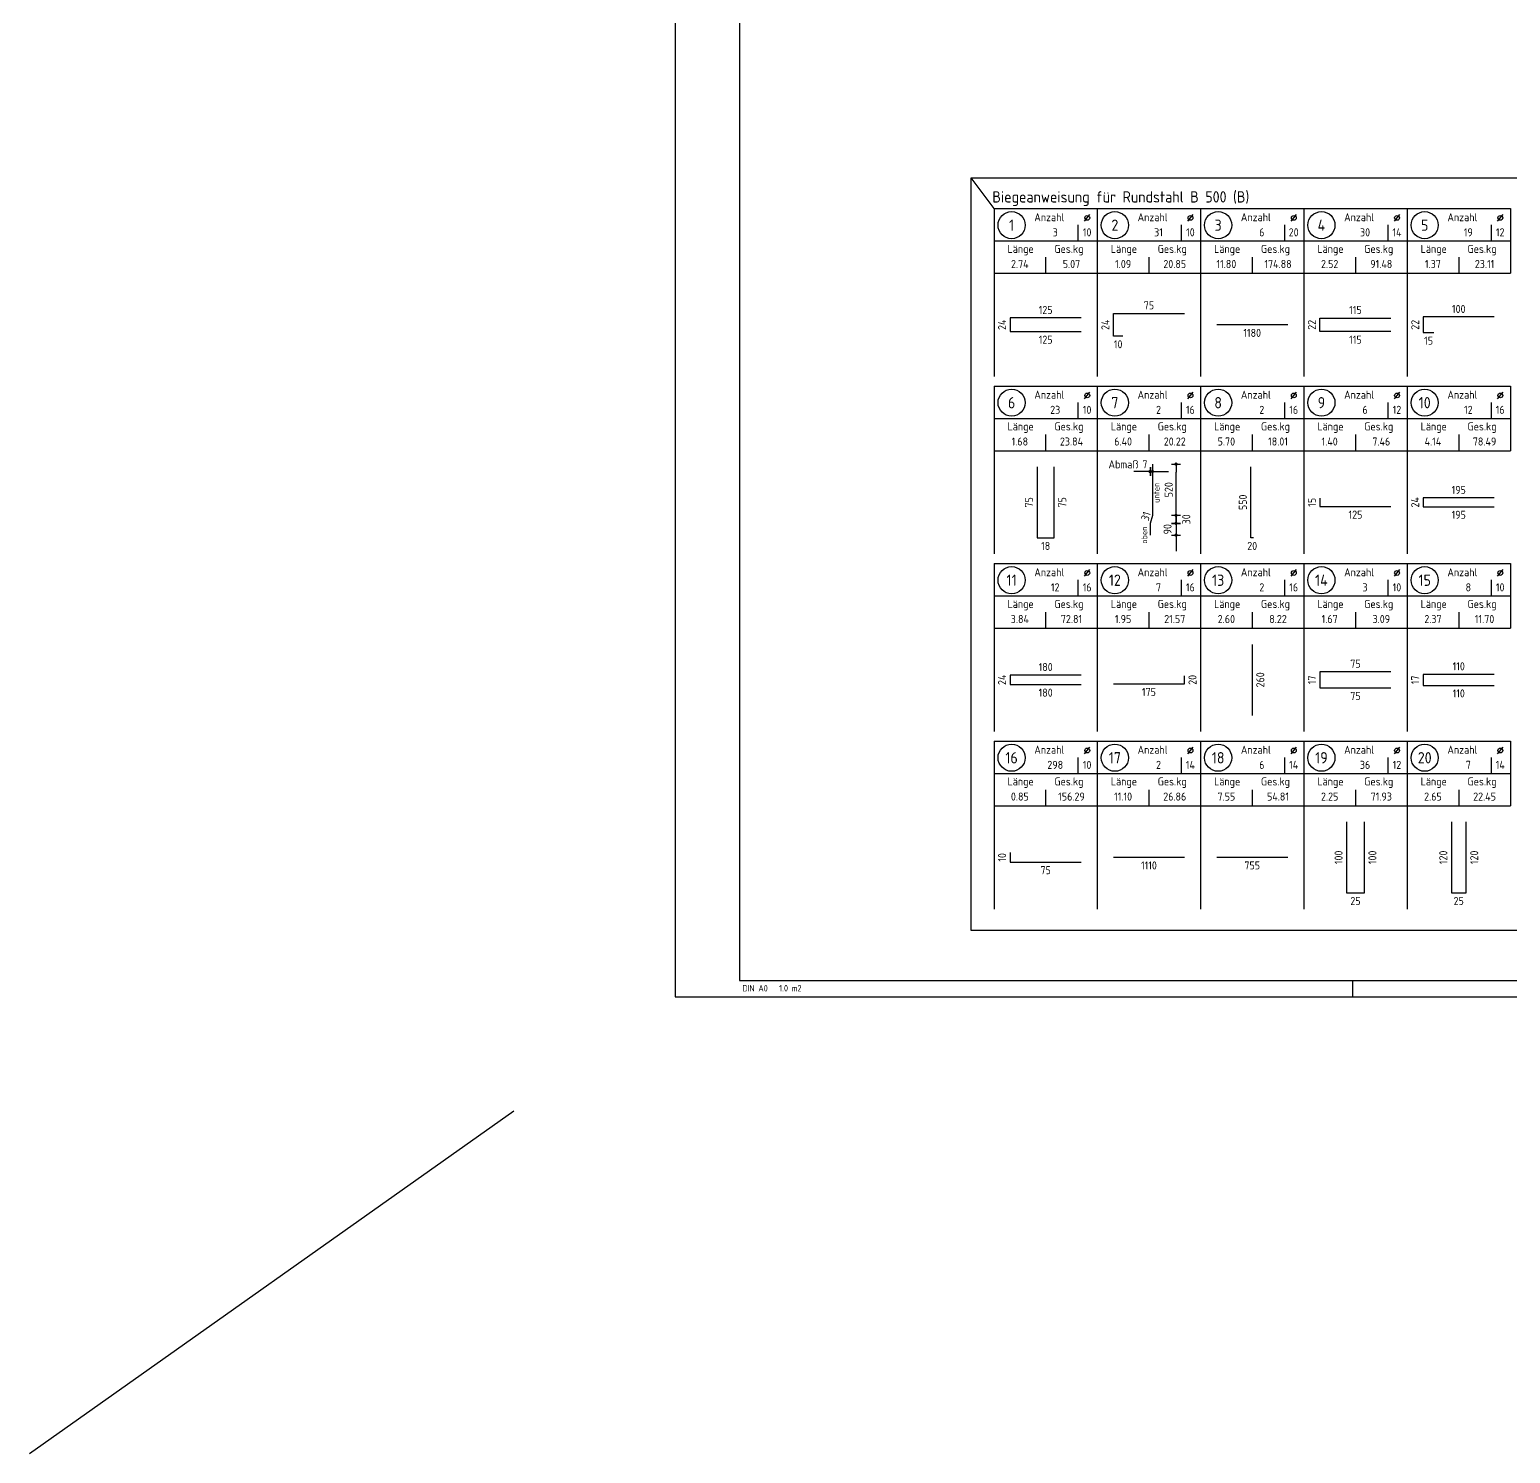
# Model space of a CAD drawing. Extents: x -10 to 101, y -7 to 49.
# Drawn here: x -10 to 12.94, y -7.07 to 14.98 of the extents above; entities that cross this region are included whole.
import ezdxf
from ezdxf.enums import TextEntityAlignment as Align

# ---------------------------------------------------------------- set-up
doc = ezdxf.new("R2010")
doc.units = 0
doc.header["$LTSCALE"] = 0.5
doc.linetypes.add('AUSGEZOGEN', pattern=[1000.01, 1000, 0.01])
doc.linetypes.add('DOT', pattern=[0.175, 0.05, -0.125])
for name, color, linetype in [('MASSE', 7, 'Continuous'), ('RAHMEN', 7, 'Continuous'), ('RND', 7, 'Continuous'), ('RND_BILD', 7, 'Continuous'), ('TEXT', 7, 'Continuous')]:
    doc.layers.add(name, color=color, linetype=linetype)
doc.layers.add('NOPLOT', color=7, linetype='Continuous', plot=False)
doc.styles.add('txt', font='isocp.shx')
doc.dimstyles.new('DOT_I', dxfattribs={"dimscale": 0.5, "dimtxt": 0.25, "dimasz": 0.25, "dimexe": 0.1, "dimexo": 0.3, "dimgap": 0.1, "dimtad": 1, "dimdec": 3, "dimzin": 3, "dimtxsty": 'txt', "dimblk": 'DOT', "dimblk1": 'DOT', "dimblk2": 'DOT', "dimsah": 1, "dimcen": 0.1, "dimse1": 1, "dimse2": 1, "dimazin": 0, "dimtfac": 1, "dimtdec": 4, "dimtix": 1, "dimtmove": 2, "dimatfit": 3, "dimfxl": 0, "dimtvp": 1, "dimtolj": 1, "dimtzin": 0, "dimarcsym": 0})

# ---------------------------------------------------------------- blocks, each defined once
blk = doc.blocks.new('DINA0')
at = {"layer": 'NOPLOT', "color": 191, "linetype": 'AUSGEZOGEN'}
blk.add_line((-20, -14.146), (-5, -3.537), dxfattribs=at)
at = {"layer": 'RAHMEN'}
for p, q in [((0, 84.1), (0, 0)), ((0, 0), (118.9, 0))]:
    blk.add_line(p, q, dxfattribs=at)
at = {"layer": 'RAHMEN', "color": 5}
for p, q in [((2, 83.6), (2, 0.5)), ((2, 0.5), (118.4, 0.5))]:
    blk.add_line(p, q, dxfattribs=at)
at = {"layer": 'RAHMEN', "color": 7}
blk.add_line((21, 0), (21, 0.5), dxfattribs=at)
at = {"layer": 'RAHMEN', "color": 7, "style": 'txt'}
blk.add_text('DIN A0   1.0 m2', height=0.2, dxfattribs=at).set_placement((2.083, 0.164))
blk = doc.blocks.new('RND_LIS2')
at = {"layer": 'RND', "color": 3, "linetype": 'Continuous'}
for p, q in [((0, 0), (0, -5.2)), ((0, 0), (3.2, 0)), ((3.2, 0), (3.2, -2)), ((2.6, -0.503), (2.6, -1)), ((0, -1), (3.2, -1)), ((1.6, -1.503), (1.6, -2)), ((0, -2), (3.2, -2))]:
    blk.add_line(p, q, dxfattribs=at)
at = {"layer": 'RND', "color": 7, "linetype": 'Continuous'}
blk.add_line((2.805, -0.39), (2.973, -0.186), dxfattribs=at)
at = {"layer": 'RND', "color": 1, "linetype": 'Continuous'}
blk.add_circle((0.545, -0.513), 0.42, dxfattribs=at)
at = {"layer": 'RND', "color": 7, "linetype": 'Continuous'}
blk.add_circle((2.889, -0.288), 0.075, dxfattribs=at)
at = {"layer": 'RND', "color": 7, "linetype": 'Continuous', "style": 'txt'}
for s, p in [('Anzahl', (1.249, -0.391)), ('Länge', (0.42, -1.373)), ('Ges.kg', (1.872, -1.373))]:
    blk.add_text(s, height=0.25, dxfattribs=at).set_placement(p)
at = {"layer": 'RND', "color": 1, "linetype": 'Continuous', "style": 'txt'}
blk.add_attdef('POS1', text='', height=0.35, dxfattribs=at).set_placement((0.545, -0.513), align=Align.MIDDLE)
at = {"layer": 'RND', "color": 7, "linetype": 'Continuous', "style": 'txt'}
for tag, p in [('STK1', (1.897, -0.859)), ('DS1', (2.885, -0.859)), ('LANG1', (0.8, -1.841)), ('GEW', (2.4, -1.841))]:
    blk.add_attdef(tag, text='', height=0.25, dxfattribs=at).set_placement(p, align=Align.CENTER)
blk = doc.blocks.new('DOT')
at = {"layer": 'MASSE', "color": 7, "linetype": 'Continuous'}
for p, q in [((0, 0), (-1, 0)), ((0, 0.54), (0, -0.54))]:
    blk.add_line(p, q, dxfattribs=at)
at = {"layer": 'MASSE', "color": 7, "linetype": 'Continuous', "const_width": 0.2}
blk.add_lwpolyline([(-0.1, 0, 1), (0.1, 0, 1)], format="xyb", close=True, dxfattribs=at)
blk = doc.blocks.new('*D180')
at = {"layer": 'Defpoints', "color": 0, "linetype": 'AUSGEZOGEN', "transparency": 16777216}
for p in [(7.359, 8.137), (7.359, 8.137), (7.397, 8.137)]:
    blk.add_point(p, dxfattribs=at)
at = {"layer": 'MASSE', "color": 0, "linetype": 'AUSGEZOGEN', "lineweight": -2, "transparency": 16777216}
for p, q in [((7.234, 8.137), (7.109, 8.137)), ((7.397, 8.137), (7.359, 8.137)), ((7.522, 8.137), (7.647, 8.137))]:
    blk.add_line(p, q, dxfattribs=at)
at = {"layer": 'MASSE', "color": 0, "linetype": 'AUSGEZOGEN', "lineweight": -2, "transparency": 16777216, "xscale": 0.125, "yscale": 0.125, "zscale": 0.125}
blk.add_blockref('DOT', (7.359, 8.137), dxfattribs=at)
at = {"layer": 'MASSE', "color": 0, "linetype": 'AUSGEZOGEN', "lineweight": -2, "transparency": 16777216, "xscale": 0.125, "yscale": 0.125, "zscale": 0.125, "rotation": 180}
blk.add_blockref('DOT', (7.397, 8.137), dxfattribs=at)
at = {"layer": 'MASSE', "color": 0, "linetype": 'AUSGEZOGEN', "transparency": 16777216, "insert": (7.279, 8.249), "char_height": 0.125, "attachment_point": 5, "style": 'txt'}
blk.add_mtext('\\A1;7', dxfattribs=at)
blk = doc.blocks.new('*D181')
at = {"layer": 'Defpoints', "color": 0, "linetype": 'AUSGEZOGEN', "transparency": 16777216}
for p in [(7.761, 8.252), (7.761, 8.252), (7.761, 7.458)]:
    blk.add_point(p, dxfattribs=at)
at = {"layer": 'MASSE', "color": 0, "linetype": 'AUSGEZOGEN', "lineweight": -2, "transparency": 16777216}
blk.add_line((7.761, 7.583), (7.761, 8.127), dxfattribs=at)
at = {"layer": 'MASSE', "color": 0, "linetype": 'AUSGEZOGEN', "lineweight": -2, "transparency": 16777216, "xscale": 0.125, "yscale": 0.125, "zscale": 0.125}
for p, rotation in [((7.761, 8.252), 90), ((7.761, 7.458), 270)]:
    blk.add_blockref('DOT', p, dxfattribs=dict(at, rotation=rotation))
at = {"layer": 'MASSE', "color": 0, "linetype": 'AUSGEZOGEN', "transparency": 16777216, "insert": (7.648, 7.855), "char_height": 0.125, "attachment_point": 5, "rotation": 90, "style": 'txt'}
blk.add_mtext('\\A1;520', dxfattribs=at)
blk = doc.blocks.new('*D182')
at = {"layer": 'Defpoints', "color": 0, "linetype": 'AUSGEZOGEN', "transparency": 16777216}
for p in [(7.761, 7.458), (7.761, 7.334), (7.761, 7.334)]:
    blk.add_point(p, dxfattribs=at)
at = {"layer": 'MASSE', "color": 0, "linetype": 'AUSGEZOGEN', "lineweight": -2, "transparency": 16777216}
for p, q in [((7.761, 7.583), (7.761, 7.708)), ((7.761, 7.458), (7.761, 7.334)), ((7.761, 7.209), (7.761, 7.084))]:
    blk.add_line(p, q, dxfattribs=at)
at = {"layer": 'MASSE', "color": 0, "linetype": 'AUSGEZOGEN', "lineweight": -2, "transparency": 16777216, "xscale": 0.125, "yscale": 0.125, "zscale": 0.125}
for p, rotation in [((7.761, 7.458), 270), ((7.761, 7.334), 90)]:
    blk.add_blockref('DOT', p, dxfattribs=dict(at, rotation=rotation))
at = {"layer": 'MASSE', "color": 0, "linetype": 'AUSGEZOGEN', "transparency": 16777216, "insert": (7.92, 7.396), "char_height": 0.125, "attachment_point": 5, "rotation": 90, "style": 'txt'}
blk.add_mtext('\\A1;30', dxfattribs=at)
blk = doc.blocks.new('*D183')
at = {"layer": 'Defpoints', "color": 0, "linetype": 'AUSGEZOGEN', "transparency": 16777216}
for p in [(7.761, 7.334), (7.761, 7.152), (7.761, 7.152)]:
    blk.add_point(p, dxfattribs=at)
at = {"layer": 'MASSE', "color": 0, "linetype": 'AUSGEZOGEN', "lineweight": -2, "transparency": 16777216}
for p, q in [((7.761, 7.459), (7.761, 7.584)), ((7.761, 7.334), (7.761, 7.152)), ((7.761, 7.027), (7.761, 6.902))]:
    blk.add_line(p, q, dxfattribs=at)
at = {"layer": 'MASSE', "color": 0, "linetype": 'AUSGEZOGEN', "lineweight": -2, "transparency": 16777216, "xscale": 0.125, "yscale": 0.125, "zscale": 0.125}
for p, rotation in [((7.761, 7.334), 270), ((7.761, 7.152), 90)]:
    blk.add_blockref('DOT', p, dxfattribs=dict(at, rotation=rotation))
at = {"layer": 'MASSE', "color": 0, "linetype": 'AUSGEZOGEN', "transparency": 16777216, "insert": (7.63, 7.243), "char_height": 0.125, "attachment_point": 5, "rotation": 90, "style": 'txt'}
blk.add_mtext('\\A1;90', dxfattribs=at)

msp = doc.modelspace()

# ---------------------------------------------------------------- linework, layer by layer
at = {"layer": 'NOPLOT', "color": 191, "linetype": 'AUSGEZOGEN'}
msp.add_line((4.9414, 12.2098), (4.5874, 12.6847), dxfattribs=at)
at = {"layer": 'RND_BILD', "color": 1, "linetype": 'AUSGEZOGEN'}
for points in [[(6.9381, 10.2338), (6.7914, 10.2338), (6.7914, 10.5858), (7.8914, 10.5858)], [(6.2914, 10.5154), (5.1914, 10.5154), (5.1914, 10.3042), (6.2914, 10.3042)], [(9.4914, 10.4098), (8.3914, 10.4098)], [(11.0914, 10.3046), (9.9914, 10.3046), (9.9914, 10.515), (11.0914, 10.515)], [(12.6914, 10.5308), (11.5914, 10.5308), (11.5914, 10.2888), (11.7564, 10.2888)], [(5.6094, 8.2098), (5.6094, 7.1098), (5.8734, 7.1098), (5.8734, 8.2098)], [(7.3966, 8.2522), (7.3966, 7.458), (7.3594, 7.3344), (7.3594, 7.1522)], [(8.9614, 7.1098), (8.9214, 7.1098), (8.9214, 8.2098)], [(9.9914, 7.7258), (9.9914, 7.5938), (11.0914, 7.5938)], [(12.6914, 7.7275), (11.5914, 7.7275), (11.5914, 7.5921), (12.6914, 7.5921)], [(8.9414, 5.4598), (8.9414, 4.3598)], [(6.2914, 4.9831), (5.1914, 4.9831), (5.1914, 4.8364), (6.2914, 4.8364)], [(6.7914, 4.8469), (7.8914, 4.8469), (7.8914, 4.9726)], [(11.0914, 5.0344), (9.9914, 5.0344), (9.9914, 4.7851), (11.0914, 4.7851)], [(12.6914, 4.9948), (11.5914, 4.9948), (11.5914, 4.8248), (12.6914, 4.8248)], [(10.4039, 2.7098), (10.4039, 1.6098), (10.6789, 1.6098), (10.6789, 2.7098)], [(12.0268, 2.7098), (12.0268, 1.6098), (12.256, 1.6098), (12.256, 2.7098)], [(5.1914, 2.2331), (5.1914, 2.0864), (6.2914, 2.0864)], [(7.8914, 2.1598), (6.7914, 2.1598)], [(9.4914, 2.1598), (8.3914, 2.1598)]]:
    msp.add_lwpolyline(points, dxfattribs=at)
at = {"layer": 'TEXT', "color": 1, "linetype": 'AUSGEZOGEN'}
msp.add_lwpolyline([(4.5874, 12.6847), (30.0605, 12.6847), (30.0605, 1.0281), (4.5874, 1.0281)], close=True, dxfattribs=at)

# ---------------------------------------------------------------- block references
at = {"xscale": 0.5, "yscale": 0.5, "zscale": 0.5}
msp.add_blockref('DINA0', (0, 0), dxfattribs=at)
at = {"layer": 'RND_BILD', "color": 6, "linetype": 'AUSGEZOGEN', "xscale": 0.5, "yscale": 0.5, "zscale": 0.5}
msp.add_blockref('RND_LIS2', (4.9414, 12.2098), dxfattribs=at).add_auto_attribs({'POS1': '1', 'STK1': '3', 'DS1': '10', 'LANG1': '2.74', 'GEW': '5.07'})
at = {"layer": 'RND_BILD', "color": 7, "linetype": 'AUSGEZOGEN', "xscale": 0.5, "yscale": 0.5, "zscale": 0.5}
for p, values in [((6.5414, 12.2098), {'POS1': '2', 'STK1': '31', 'DS1': '10', 'LANG1': '1.09', 'GEW': '20.85'}), ((8.1414, 12.2098), {'POS1': '3', 'STK1': '6', 'DS1': '20', 'LANG1': '11.80', 'GEW': '174.88'}), ((9.7414, 12.2098), {'POS1': '4', 'STK1': '30', 'DS1': '14', 'LANG1': '2.52', 'GEW': '91.48'}), ((11.3414, 12.2098), {'POS1': '5', 'STK1': '19', 'DS1': '12', 'LANG1': '1.37', 'GEW': '23.11'}), ((4.9414, 9.4598), {'POS1': '6', 'STK1': '23', 'DS1': '10', 'LANG1': '1.68', 'GEW': '23.84'}), ((6.5414, 9.4598), {'POS1': '7', 'STK1': '2', 'DS1': '16', 'LANG1': '6.40', 'GEW': '20.22'}), ((8.1414, 9.4598), {'POS1': '8', 'STK1': '2', 'DS1': '16', 'LANG1': '5.70', 'GEW': '18.01'}), ((9.7414, 9.4598), {'POS1': '9', 'STK1': '6', 'DS1': '12', 'LANG1': '1.40', 'GEW': '7.46'}), ((11.3414, 9.4598), {'POS1': '10', 'STK1': '12', 'DS1': '16', 'LANG1': '4.14', 'GEW': '78.49'}), ((4.9414, 6.7098), {'POS1': '11', 'STK1': '12', 'DS1': '16', 'LANG1': '3.84', 'GEW': '72.81'}), ((6.5414, 6.7098), {'POS1': '12', 'STK1': '7', 'DS1': '16', 'LANG1': '1.95', 'GEW': '21.57'}), ((8.1414, 6.7098), {'POS1': '13', 'STK1': '2', 'DS1': '16', 'LANG1': '2.60', 'GEW': '8.22'}), ((9.7414, 6.7098), {'POS1': '14', 'STK1': '3', 'DS1': '10', 'LANG1': '1.67', 'GEW': '3.09'}), ((11.3414, 6.7098), {'POS1': '15', 'STK1': '8', 'DS1': '10', 'LANG1': '2.37', 'GEW': '11.70'}), ((4.9414, 3.9598), {'POS1': '16', 'STK1': '298', 'DS1': '10', 'LANG1': '0.85', 'GEW': '156.29'}), ((6.5414, 3.9598), {'POS1': '17', 'STK1': '2', 'DS1': '14', 'LANG1': '11.10', 'GEW': '26.86'}), ((8.1414, 3.9598), {'POS1': '18', 'STK1': '6', 'DS1': '14', 'LANG1': '7.55', 'GEW': '54.81'}), ((9.7414, 3.9598), {'POS1': '19', 'STK1': '36', 'DS1': '12', 'LANG1': '2.25', 'GEW': '71.93'}), ((11.3414, 3.9598), {'POS1': '20', 'STK1': '7', 'DS1': '14', 'LANG1': '2.65', 'GEW': '22.45'})]:
    msp.add_blockref('RND_LIS2', p, dxfattribs=at).add_auto_attribs(values)

# ---------------------------------------------------------------- texts
at = {"layer": 'RND_BILD', "color": 7, "linetype": 'AUSGEZOGEN', "style": 'txt'}
for s, p in [('125', (5.7414, 10.6404)), ('75', (7.3414, 10.7108)), ('115', (10.5414, 10.64)), ('100', (12.1414, 10.6558)), ('125', (5.7414, 10.1792)), ('10', (6.8648, 10.1088)), ('115', (10.5414, 10.1796)), ('15', (11.6739, 10.1638)), ('195', (12.1414, 7.8525)), ('195', (12.1414, 7.4671)), ('18', (5.7414, 6.9848)), ('20', (8.9414, 6.9848)), ('180', (5.7414, 5.1081)), ('75', (10.5414, 5.1594)), ('110', (12.1414, 5.1198)), ('180', (5.7414, 4.7114)), ('175', (7.3414, 4.7219)), ('75', (10.5414, 4.6601)), ('110', (12.1414, 4.6998)), ('1110', (7.3414, 2.0348)), ('755', (8.9414, 2.0348)), ('75', (5.7414, 1.9614)), ('25', (10.5414, 1.4848)), ('25', (12.1414, 1.4848))]:
    msp.add_text(s, height=0.125, dxfattribs=at).set_placement(p, align=Align.MIDDLE)
for s, rotation, p in [('24', 90, (5.0664, 10.4098)), ('24', 90, (6.6664, 10.4098)), ('1180', 360, (8.9414, 10.2848)), ('22', 90, (9.8664, 10.4098)), ('22', 90, (11.4664, 10.4098)), ('75', 90, (5.4844, 7.6598)), ('75', 90, (5.9984, 7.6598)), ('550', 90, (8.7964, 7.6598)), ('15', 90, (9.8664, 7.6598)), ('24', 90, (11.4664, 7.6598)), ('31', 72.8846, (7.2935, 7.4447)), ('125', 360, (10.5414, 7.4688)), ('24', 90, (5.0664, 4.9098)), ('20', 90, (8.0164, 4.9098)), ('260', 90, (9.0664, 4.9098)), ('17', 90, (9.8664, 4.9098)), ('17', 90, (11.4664, 4.9098)), ('10', 90, (5.0664, 2.1598)), ('100', 90, (10.2789, 2.1598)), ('100', 90, (10.8039, 2.1598)), ('120', 90, (11.9018, 2.1598)), ('120', 90, (12.381, 2.1598))]:
    msp.add_text(s, height=0.125, rotation=rotation, dxfattribs=at).set_placement(p, align=Align.MIDDLE)
at = {"layer": 'TEXT', "color": 1, "linetype": 'AUSGEZOGEN', "style": 'txt'}
msp.add_text('Biegeanweisung für Rundstahl B 500 (B)', height=0.175, dxfattribs=at).set_placement((4.9148, 12.3042))
at = {"layer": 'TEXT', "color": 7, "linetype": 'AUSGEZOGEN', "style": 'txt'}
msp.add_text('Abmaß', height=0.125, dxfattribs=at).set_placement((6.7152, 8.1863))
at = {"layer": 'TEXT', "color": 102, "linetype": 'DOT', "style": 'txt'}
for s, p in [('unten', (7.5053, 7.6527)), ('oben', (7.3147, 7.0192))]:
    msp.add_text(s, height=0.09, rotation=90, dxfattribs=at).set_placement(p)

# ---------------------------------------------------------------- dimensions: what is measured, and where the dimension line sits
at = {"layer": 'MASSE', "color": 7, "linetype": 'AUSGEZOGEN'}
dim = msp.add_linear_dim(base=(7.3594, 8.137), p1=(7.3966, 8.137), p2=(7.3594, 8.137), text='7', dimstyle='DOT_I', override={"dimdec": 1, "dimlfac": 100}, dxfattribs=at)
dim.commit()
dim.dimension.update_dxf_attribs({"geometry": '*D180', "text_midpoint": (7.2789, 8.2495), "dimtype": 160})
dim = msp.add_linear_dim(base=(7.7605, 8.2522), p1=(7.7605, 7.458), p2=(7.7605, 8.2522), angle=90, text='520', dimstyle='DOT_I', override={"dimdec": 1, "dimlfac": 100}, dxfattribs=at)
dim.commit()
dim.dimension.update_dxf_attribs({"geometry": '*D181', "text_midpoint": (7.648, 7.8551)})
for base, p1, p2, text, picture, middle in [((7.7605, 7.1522), (7.7605, 7.3344), (7.7605, 7.1522), '90', '*D183', (7.6303, 7.2433)), ((7.7605, 7.3344), (7.7605, 7.458), (7.7605, 7.3344), '30', '*D182', (7.9204, 7.3962))]:
    dim = msp.add_linear_dim(base=base, p1=p1, p2=p2, angle=90, text=text, dimstyle='DOT_I', override={"dimdec": 1, "dimlfac": 100}, dxfattribs=at)
    dim.commit()
    dim.dimension.update_dxf_attribs({"geometry": picture, "text_midpoint": middle, "dimtype": 160})

doc.saveas('drawing.dxf')
